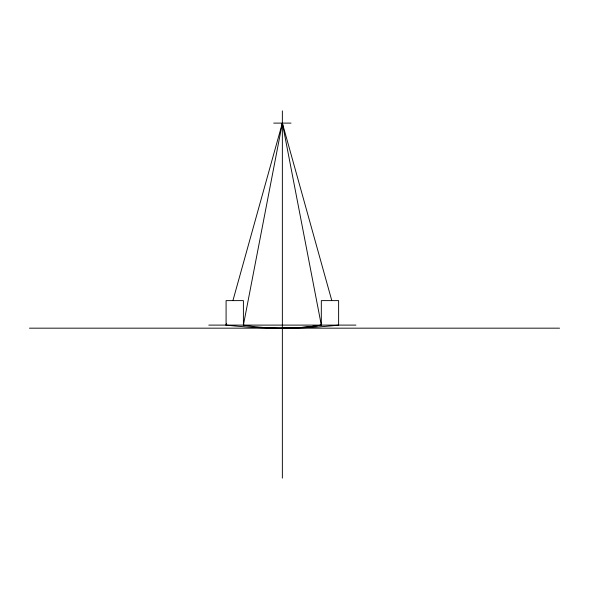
<?xml version="1.0" encoding="UTF-8"?>
<svg xmlns="http://www.w3.org/2000/svg" width="589" height="589" viewBox="0 0 589 589"><rect width="100%" height="100%" fill="white"/><g stroke="black" fill="none" stroke-linecap="round" stroke-linejoin="round"><path stroke-width="0.88" d="M243.404 325.106L243.404 300.618L226.088 300.618L226.088 325.106A766.687 630.363 -90 0 0 338.623 325.106L338.623 300.618L321.314 300.618L321.314 325.106A766.687 436.405 -90 0 1 243.404 325.106L282.359 123.108L331.717 300.302M226.088 325.106L226.581 323.332M233.001 300.302L282.359 123.108L321.314 325.106A766.687 436.405 90 0 1 282.359 328.169M273.701 123.108L291.018 123.108M208.778 325.106L355.94 325.106M29.45 328.169L559.55 328.169M282.359 110.865L282.359 478.135"/></g></svg>
